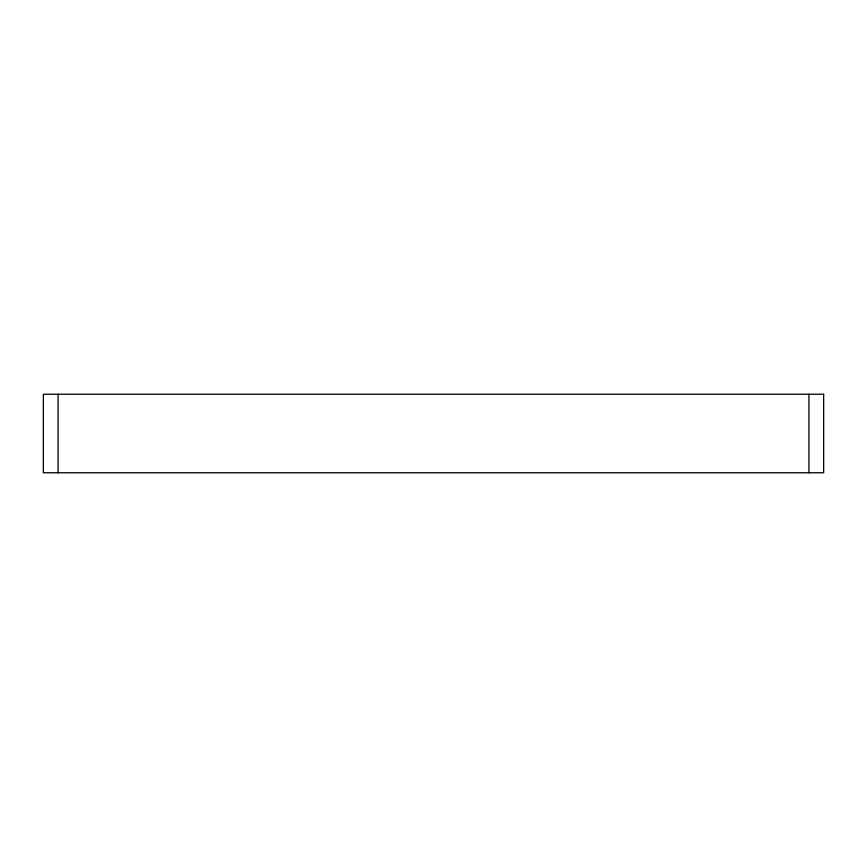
<?xml version="1.0" encoding="UTF-8"?>
<svg xmlns="http://www.w3.org/2000/svg" width="867" height="867" viewBox="0 0 867 867"><rect width="100%" height="100%" fill="white"/><g stroke="black" fill="none" stroke-linecap="round" stroke-linejoin="round"><path stroke-width="1.3" d="M808.933 394.236L808.933 472.764M58.067 394.236L58.067 472.764M823.65 394.236L43.35 394.236L43.35 472.764L823.65 472.764L823.65 394.236"/></g></svg>
